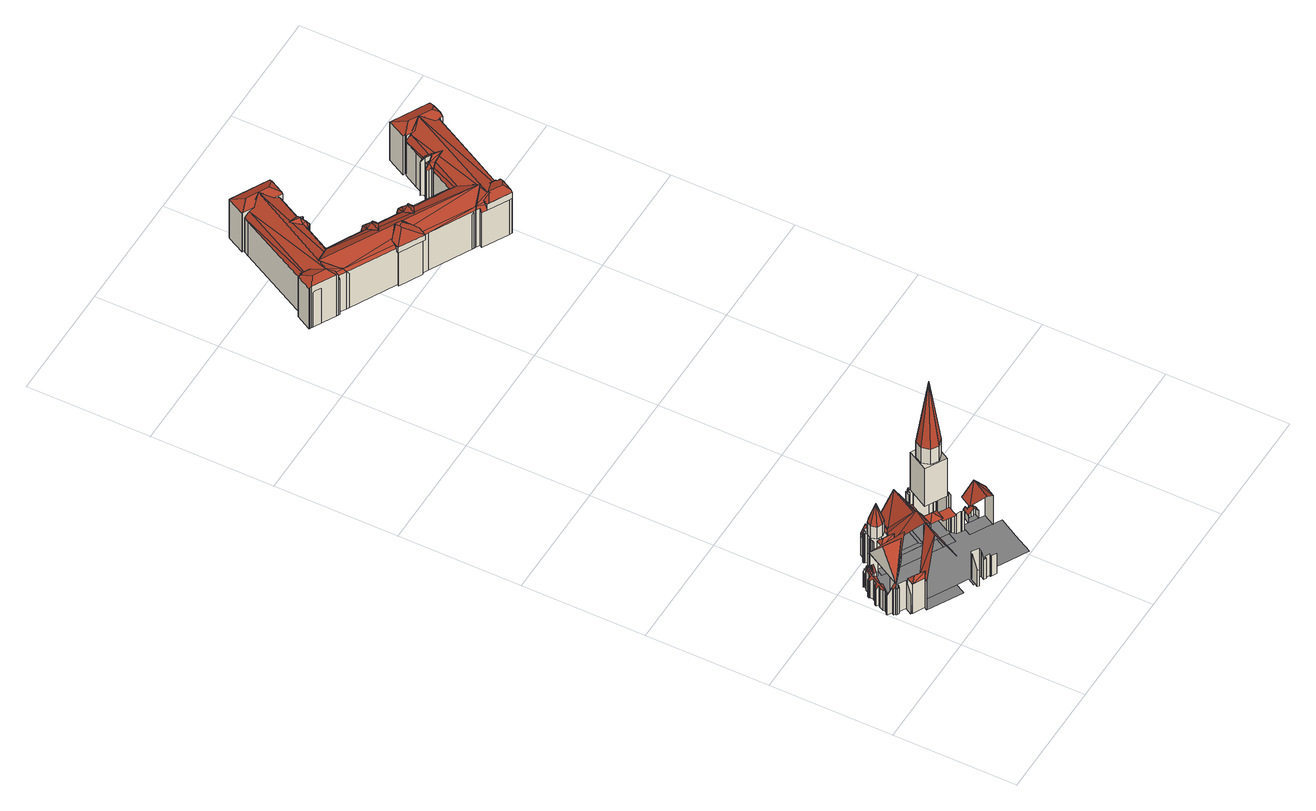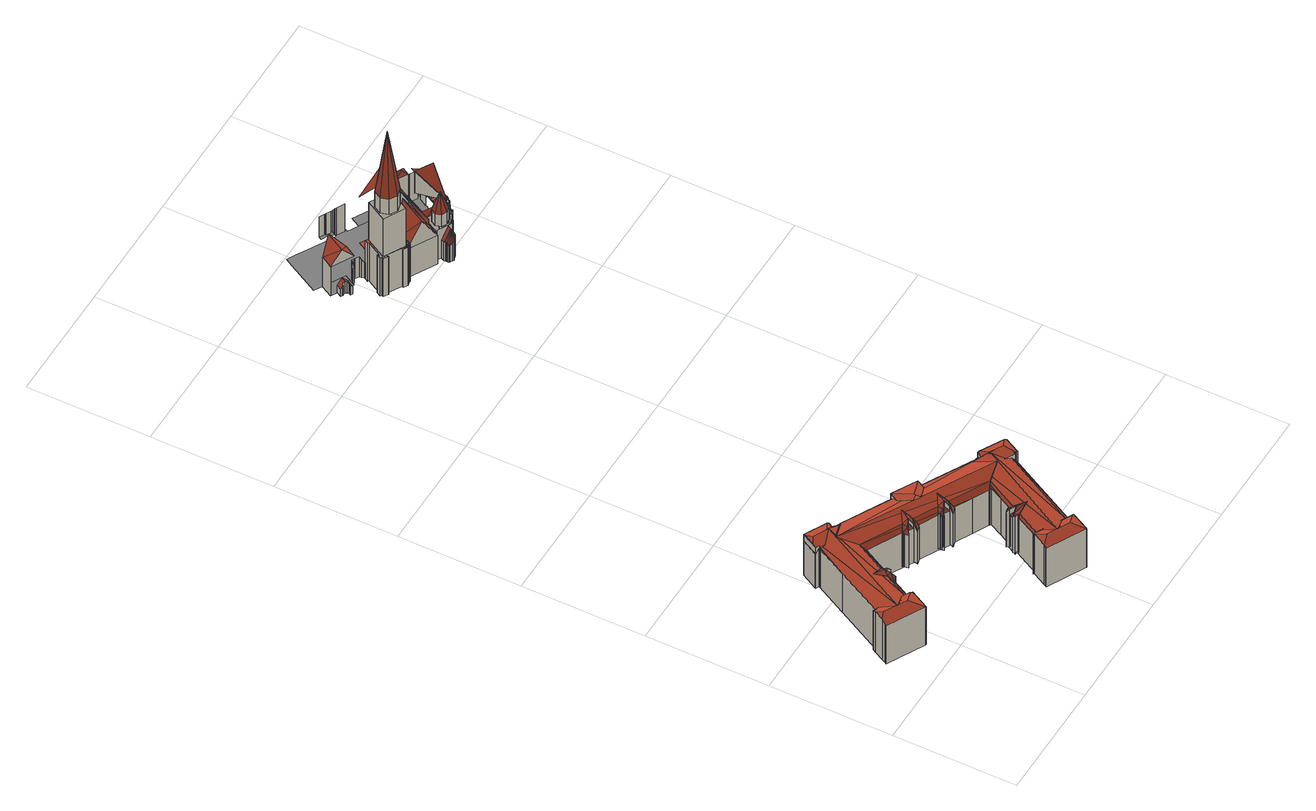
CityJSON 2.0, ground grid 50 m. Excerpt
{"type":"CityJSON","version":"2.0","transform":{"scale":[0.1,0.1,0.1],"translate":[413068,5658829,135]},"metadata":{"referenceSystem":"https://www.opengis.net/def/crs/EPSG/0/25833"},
"CityObjects":{
"building1":{"type":"Building","attributes":{"name":"St. Martin","Gemeindeschluessel":14612000,"QualitaetDacherkennung":100,"Geometrietyp2DReferenz":"3000","function":"31001_3041","roofType":"9999"},"children":["building1-1","building1-2","building1-3","building1-4","building1-5","building1-6","building1-7","building1-8","building1-9","building1-10","building1-11","building1-12","building1-13","building1-14","building1-15","building1-16","building1-17","building1-18","building1-19","building1-20","building1-21","building1-22","building1-23","building1-24","building1-25","building1-26"]},
"building1-1":{"type":"BuildingPart","attributes":{"Dachtyp_tdc":"tdcHipAndGableRoof","Dachneigung":49.84,"QualitaetDacherkennung":100,"Geometrietyp2DReferenz":"3000","measuredHeight":16.88,"roofType":"5000"},"parents":["building1"],"geometry":[{"type":"MultiSurface","lod":"2","boundaries":[[[0,1,2,3,4,5]],[[6,7,8,9]],[[7,0,5,8]],[[6,1,10]],[[0,7,11]],[[1,11,10]],[[11,1,0]],[[7,10,11]],[[10,7,6]],[[5,4,9,8]]],"semantics":{"surfaces":[{"type":"WallSurface"},{"type":"RoofSurface"},{"type":"GroundSurface"}],"values":[0,0,0,1,0,1,1,1,1,2]}}]},
"building1-2":{"type":"BuildingPart","attributes":{"Dachtyp_tdc":"tdcGableRoof","Dachneigung":34.55,"QualitaetDacherkennung":100,"Geometrietyp2DReferenz":"3000","measuredHeight":6.13,"roofType":"3100"},"parents":["building1"],"geometry":[{"type":"MultiSurface","lod":"2","boundaries":[[[12,13,14,15]],[[16,17,15,14]],[[18,19,20,21,22]]],"semantics":{"surfaces":[{"type":"RoofSurface"},{"type":"GroundSurface"}],"values":[0,0,1]}}]},
"building1-3":{"type":"BuildingPart","attributes":{"Dachtyp_tdc":"tdcFreeFormRoof","Dachneigung":51.55,"QualitaetDacherkennung":100,"Geometrietyp2DReferenz":"3000","measuredHeight":11.29,"roofType":"5000"},"parents":["building1"],"geometry":[{"type":"Solid","lod":"2","boundaries":[[[[23,24,25]],[[24,26,25]],[[27,23,26]],[[27,26,24]],[[27,24,23]],[[23,25,26]]]],"semantics":{"surfaces":[{"type":"WallSurface"},{"type":"RoofSurface"},{"type":"GroundSurface"}],"values":[[0,0,0,1,1,2]]}}]},
"building1-4":{"type":"BuildingPart","attributes":{"Dachtyp_tdc":"tdcLeanToRoof","Dachneigung":43.33,"QualitaetDacherkennung":100,"Geometrietyp2DReferenz":"3000","measuredHeight":6.63,"roofType":"2100"},"parents":["building1"],"geometry":[{"type":"MultiSurface","lod":"2","boundaries":[[[17,16,28,29]],[[30,31,21,20]]],"semantics":{"surfaces":[{"type":"RoofSurface"},{"type":"GroundSurface"}],"values":[0,1]}}]},
"building1-5":{"type":"BuildingPart","attributes":{"Dachtyp_tdc":"tdcTentRoof","Dachneigung":76.79,"QualitaetDacherkennung":100,"Geometrietyp2DReferenz":"3000","measuredHeight":4.2,"roofType":"4000"},"parents":["building1"],"geometry":[{"type":"MultiSurface","lod":"2","boundaries":[[[32,33,34,35]],[[33,36,37,34]],[[36,38,39,37]],[[38,40,41,39]],[[40,42,43,41]],[[44,45,46,47]],[[45,48,49,46]],[[48,50,51,49]],[[50,32,35,51]],[[33,32,52]],[[36,33,52]],[[38,36,52]],[[40,38,52]],[[42,40,52]],[[45,44,52]],[[48,45,52]],[[50,48,52]],[[32,50,52]]],"semantics":{"surfaces":[{"type":"WallSurface"},{"type":"RoofSurface"}],"values":[0,0,0,0,0,0,0,0,0,1,1,1,1,1,1,1,1,1]}}]},
"building1-6":{"type":"BuildingPart","attributes":{"Dachtyp_tdc":"tdcLeanToRoof","Dachneigung":0,"QualitaetDacherkennung":100,"Geometrietyp2DReferenz":"3000","measuredHeight":7.08,"roofType":"2100"},"parents":["building1"],"geometry":[{"type":"MultiSurface","lod":"2","boundaries":[[[53,54,55,56]],[[54,57,58,55]],[[57,59,60,58]],[[59,61,62,60]],[[63,64,65,66]],[[64,67,68,65]],[[67,69,70,68]],[[69,71,72,70]],[[71,73,74,72]],[[73,75,76,74]],[[75,77,78,76]],[[77,79,80,78]],[[79,53,56,80]],[[56,55,58,60,62,81,82,83,84,66,65,68,70,72,74,76,78,80]]],"semantics":{"surfaces":[{"type":"WallSurface"},{"type":"GroundSurface"}],"values":[0,0,0,0,0,0,0,0,0,0,0,0,0,1]}}]},
"building1-7":{"type":"BuildingPart","attributes":{"Dachtyp_tdc":"tdcHipAndGableRoof","Dachneigung":76.79,"QualitaetDacherkennung":100,"Geometrietyp2DReferenz":"3000","measuredHeight":4.2,"roofType":"5000"},"parents":["building1"],"geometry":[{"type":"MultiSurface","lod":"2","boundaries":[[[85,44,47,28]],[[42,86,87,43]],[[86,85,28,87]],[[85,86,88]],[[44,85,88,52]],[[86,42,52,88]]],"semantics":{"surfaces":[{"type":"WallSurface"},{"type":"RoofSurface"}],"values":[0,0,0,0,1,1]}}]},
"building1-8":{"type":"BuildingPart","attributes":{"Dachtyp_tdc":"tdcHipAndGableRoof","Dachneigung":63.6,"QualitaetDacherkennung":100,"Geometrietyp2DReferenz":"3000","measuredHeight":28.6,"roofType":"5000"},"parents":["building1"],"geometry":[{"type":"MultiSurface","lod":"2","boundaries":[[[89,7,90,91,92,93]],[[94,95,96]],[[7,94,96]],[[94,7,89]],[[97,98,99,92,91]]],"semantics":{"surfaces":[{"type":"WallSurface"},{"type":"RoofSurface"},{"type":"GroundSurface"}],"values":[0,1,1,1,2]}}]},
"building1-9":{"type":"BuildingPart","attributes":{"Dachtyp_tdc":"tdcHipAndGableRoof","Dachneigung":49.84,"QualitaetDacherkennung":100,"Geometrietyp2DReferenz":"3000","measuredHeight":16.74,"roofType":"5000"},"parents":["building1"],"geometry":[{"type":"MultiSurface","lod":"2","boundaries":[[[100,101,102,103,104]],[[101,105,106,102]],[[100,107,108]],[[105,101,109]],[[107,109,108]],[[109,107,105]],[[101,108,109]],[[108,101,100]],[[106,110,103,102]]],"semantics":{"surfaces":[{"type":"WallSurface"},{"type":"RoofSurface"},{"type":"GroundSurface"}],"values":[0,0,1,0,1,1,1,1,2]}}]},
"building1-10":{"type":"BuildingPart","attributes":{"Dachtyp_tdc":"tdcTentRoof","Dachneigung":72.78,"QualitaetDacherkennung":100,"Geometrietyp2DReferenz":"3000","measuredHeight":15.07,"roofType":"4000"},"parents":["building1"],"geometry":[{"type":"MultiSurface","lod":"2","boundaries":[[[111,112,113,114]],[[112,115,116,113]],[[115,117,118,116]],[[117,119,120,118]],[[119,121,122,120]],[[121,123,124,122]],[[123,125,126,124]],[[125,111,114,127,126]],[[112,111,128]],[[115,112,128]],[[117,115,128]],[[119,117,128]],[[121,119,128]],[[123,121,128]],[[125,123,128]],[[111,125,128]]],"semantics":{"surfaces":[{"type":"WallSurface"},{"type":"RoofSurface"}],"values":[0,0,0,0,0,0,0,0,1,1,1,1,1,1,1,1]}}]},
"building1-11":{"type":"BuildingPart","attributes":{"Dachtyp_tdc":"tdcLeanToRoof","Dachneigung":0,"QualitaetDacherkennung":100,"Geometrietyp2DReferenz":"3000","measuredHeight":14.94,"roofType":"2100"},"parents":["building1"],"geometry":[{"type":"MultiSurface","lod":"2","boundaries":[[[129,130,131,132,133,134]],[[130,135,136,131]],[[135,137,138,136]],[[137,139,140,138]],[[139,141,142,140]],[[141,143,144,142]],[[143,145,146,144]],[[147,148,149,150]],[[148,114,151,152,149]],[[151,153,154,152]],[[153,155,156,154]],[[155,157,158,156]],[[157,159,160,158]],[[159,161,162,160]],[[161,163,164,162]],[[163,165,166,164]],[[165,167,168,169,170,166]],[[132,131,136,138,140,142,144,146,150,149,152,154,156,158,160,162,164,166,170,171]],[[145,127,147,150,146]]],"semantics":{"surfaces":[{"type":"WallSurface"},{"type":"GroundSurface"}],"values":[0,0,0,0,0,0,0,0,0,0,0,0,0,0,0,0,0,1,0]}}]},
"building1-12":{"type":"BuildingPart","attributes":{"Dachtyp_tdc":"tdcHipAndGableRoof","Dachneigung":56.53,"QualitaetDacherkennung":100,"Geometrietyp2DReferenz":"3000","measuredHeight":28.42,"roofType":"5000"},"parents":["building1"],"geometry":[{"type":"MultiSurface","lod":"2","boundaries":[[[172,104,103,173,174]],[[175,176,177,178]],[[176,179,180,177]],[[179,181,182,180]],[[181,183,184,182]],[[183,185,186,184]],[[185,187,188,186]],[[187,189,190,188]],[[189,191,192,190]],[[193,194,195,196]],[[197,198,199,200]],[[201,202,203,204,205]],[[202,206,207,203]],[[206,208,209,207]],[[208,210,211,209]],[[210,212,213,211]],[[212,214,215,213]],[[214,216,217,215]],[[216,218,219,217]],[[218,220,221,219]],[[220,222,223,221]],[[222,224,225,223]],[[224,226,227,225]],[[226,228,229,227]],[[228,230,231,229]],[[230,232,233,231]],[[234,235,236,237]],[[235,134,133,236]],[[238,239,240,241]],[[239,242,243,240]],[[242,244,245,243]],[[244,246,247,245]],[[246,248,249,247]],[[248,250,251,249]],[[250,252,253,251]],[[252,254,255,253]],[[254,256,257,255]],[[256,258,259,257]],[[258,260,261,259]],[[260,262,263,261]],[[262,264,265,263]],[[264,266,267,265]],[[266,268,269,267]],[[268,270,271,269]],[[270,272,273,271]],[[272,274,275,273]],[[274,276,277,275]],[[276,278,279,277]],[[278,280,281,279]],[[280,282,283,281]],[[282,284,285,283]],[[284,286,287,285]],[[286,288,289,287]],[[288,290,291,289]],[[290,292,293,291]],[[292,294,295,293]],[[294,296,297,295]],[[296,298,299,297]],[[298,300,301,299]],[[300,302,303,301]],[[302,304,63,66,305,303]],[[306,307,308,309,310,311,312,313,314]],[[315,316,317,318,319,318,317,320]],[[321,322,323,324]],[[322,234,237,323]],[[23,325,326,327,328,329,330,316,315,307,306,331,332,333,334,335,304,302,300,298,296,294,292,290,288,286,284,282,280,278,276,274,272,270,268,266,264,262,260,258,256,254,252,250,336]],[[237,236,133,174,173,337,338,339,340,341,178,177,180,182,184,186,188,190,192,342,343,344,345,195,346,199,347,348,349,350,351,352,353,354,355,356,357,358,359,204,203,207,209,211,213,215,217,219,221,223,225,227,229,231,233,360,361,362,363,364,90,365,3,241,240,243,245,247,249,251,253,255,257,259,261,263,265,267,269,271,273,275,277,279,281,283,285,287,289,291,293,295,297,299,301,303,305,366,367,368,369,370,312,311,319,371,372,373,374,375,376,377,324,323]]],"semantics":{"surfaces":[{"type":"WallSurface"},{"type":"RoofSurface"},{"type":"GroundSurface"}],"values":[0,0,0,0,0,0,0,0,0,0,0,0,0,0,0,0,0,0,0,0,0,0,0,0,0,0,0,0,0,0,0,0,0,0,0,0,0,0,0,0,0,0,0,0,0,0,0,0,0,0,0,0,0,0,0,0,0,0,0,0,0,0,0,0,0,1,2]}}]},
"building1-13":{"type":"BuildingPart","attributes":{"Dachtyp_tdc":"tdcGableRoof","Dachneigung":63.67,"QualitaetDacherkennung":100,"Geometrietyp2DReferenz":"3000","measuredHeight":15.06,"roofType":"3100"},"parents":["building1"],"geometry":[{"type":"MultiSurface","lod":"2","boundaries":[[[378,379,380,381]],[[379,382,383,380]],[[382,384,385,383]],[[384,386,387,385]],[[388,389,390,391]],[[379,392,391,390,382]],[[378,392,379]],[[384,389,388,386]],[[382,390,389,384]],[[381,380,383,385,387,393]]],"semantics":{"surfaces":[{"type":"WallSurface"},{"type":"RoofSurface"},{"type":"GroundSurface"}],"values":[0,0,0,0,1,1,0,0,0,2]}}]},
"building1-14":{"type":"BuildingPart","attributes":{"Dachtyp_tdc":"tdcTentRoof","Dachneigung":75.73,"QualitaetDacherkennung":100,"Geometrietyp2DReferenz":"3000","measuredHeight":15.06,"roofType":"4000"},"parents":["building1"],"geometry":[{"type":"MultiSurface","lod":"2","boundaries":[[[388,394,395,387,386]],[[394,396,397,395]],[[396,398,399,397]],[[398,400,401,399]],[[400,402,403,401]],[[402,404,405,403]],[[404,406,407,405]],[[406,408,409,407]],[[408,410,411,409]],[[410,412,413,411]],[[412,392,378,381,413]],[[396,394,388,391]],[[398,396,391]],[[404,402,400,398,391]],[[406,404,391]],[[410,408,406,391]],[[391,392,412,410]],[[393,387,395,397,399,401,403,405,407,409,411,413,381]]],"semantics":{"surfaces":[{"type":"WallSurface"},{"type":"RoofSurface"},{"type":"GroundSurface"}],"values":[0,0,0,0,0,0,0,0,0,0,0,1,1,1,1,1,1,2]}}]},
"building1-15":{"type":"BuildingPart","attributes":{"Dachtyp_tdc":"tdcLeanToRoof","Dachneigung":0,"QualitaetDacherkennung":100,"Geometrietyp2DReferenz":"3000","measuredHeight":13.49,"roofType":"2100"},"parents":["building1"],"geometry":[{"type":"MultiSurface","lod":"2","boundaries":[[[168,414,415,169]],[[168,416,417,414]],[[415,418,419,169]]],"semantics":{"surfaces":[{"type":"WallSurface"},{"type":"RoofSurface"},{"type":"GroundSurface"}],"values":[0,1,2]}}]},
"building1-16":{"type":"BuildingPart","attributes":{"Dachtyp_tdc":"tdcHipAndGableRoof","Dachneigung":63.6,"QualitaetDacherkennung":100,"Geometrietyp2DReferenz":"3000","measuredHeight":28.35,"roofType":"5000"},"parents":["building1"],"geometry":[{"type":"MultiSurface","lod":"2","boundaries":[[[105,420,421,422,106]],[[423,424,425,426,427]],[[105,428,420]],[[428,105,96]],[[428,424,423]],[[424,428,96]],[[106,422,426,425]]],"semantics":{"surfaces":[{"type":"WallSurface"},{"type":"RoofSurface"},{"type":"GroundSurface"}],"values":[0,0,1,1,1,1,2]}}]},
"building1-17":{"type":"BuildingPart","attributes":{"Dachtyp_tdc":"tdcPyramidRoof","Dachneigung":63.6,"QualitaetDacherkennung":100,"Geometrietyp2DReferenz":"3000","measuredHeight":28.27,"roofType":"4000"},"parents":["building1"],"geometry":[{"type":"MultiSurface","lod":"2","boundaries":[[[423,429,428]],[[430,420,428]],[[418,431,427,421]]],"semantics":{"surfaces":[{"type":"RoofSurface"},{"type":"GroundSurface"}],"values":[0,0,1]}}]},
"building1-18":{"type":"BuildingPart","attributes":{"Dachtyp_tdc":"tdcGableRoof","Dachneigung":59.53,"QualitaetDacherkennung":100,"Geometrietyp2DReferenz":"3000","measuredHeight":25.54,"roofType":"3100"},"parents":["building1"],"geometry":[{"type":"MultiSurface","lod":"2","boundaries":[[[432,433,434,435,436]],[[433,432,437]],[[430,437,432]],[[437,430,438]],[[437,429,433]],[[429,437,438]],[[418,415,436,435,431]]],"semantics":{"surfaces":[{"type":"WallSurface"},{"type":"RoofSurface"},{"type":"GroundSurface"}],"values":[0,0,1,1,1,1,2]}}]},
"building1-19":{"type":"BuildingPart","attributes":{"Dachtyp_tdc":"tdcHipAndGableRoof","Dachneigung":44.56,"QualitaetDacherkennung":100,"Geometrietyp2DReferenz":"3000","measuredHeight":17.36,"roofType":"5000"},"parents":["building1"],"geometry":[{"type":"MultiSurface","lod":"2","boundaries":[[[424,439,440,441]],[[442,443,444]],[[439,424,445]],[[443,445,444]],[[445,443,439]],[[444,424,442]],[[424,444,445]],[[440,446,447,441]]],"semantics":{"surfaces":[{"type":"WallSurface"},{"type":"RoofSurface"},{"type":"GroundSurface"}],"values":[0,1,0,1,1,1,1,2]}}]},
"building1-20":{"type":"BuildingPart","attributes":{"Dachtyp_tdc":"tdcLeanToRoof","Dachneigung":0,"QualitaetDacherkennung":100,"Geometrietyp2DReferenz":"3000","measuredHeight":13.47,"roofType":"2100"},"parents":["building1"],"geometry":[{"type":"MultiSurface","lod":"2","boundaries":[[[434,448,449,450]],[[451,452,431,435]]],"semantics":{"surfaces":[{"type":"RoofSurface"},{"type":"GroundSurface"}],"values":[0,1]}}]},
"building1-21":{"type":"BuildingPart","attributes":{"Dachtyp_tdc":"tdcLeanToRoof","Dachneigung":0,"QualitaetDacherkennung":100,"Geometrietyp2DReferenz":"3000","measuredHeight":13.6,"roofType":"2100"},"parents":["building1"],"geometry":[{"type":"MultiSurface","lod":"2","boundaries":[[[453,454,455,456,457]],[[458,459,460,461]]],"semantics":{"surfaces":[{"type":"RoofSurface"},{"type":"GroundSurface"}],"values":[0,1]}}]},
"building1-22":{"type":"BuildingPart","attributes":{"Dachtyp_tdc":"tdcTentRoof","Dachneigung":82.17,"QualitaetDacherkennung":100,"Geometrietyp2DReferenz":"3000","measuredHeight":38.2,"roofType":"4000"},"parents":["building1"],"geometry":[{"type":"MultiSurface","lod":"2","boundaries":[[[462,463,464,465]],[[463,466,467,464]],[[466,468,469,467]],[[470,468,471]],[[472,470,471]],[[473,472,471]],[[474,473,471]],[[462,474,471]],[[463,462,471]],[[466,463,471]],[[468,466,471]],[[468,470,475,469]],[[470,472,476,475]],[[472,473,477,476]],[[473,474,478,477]],[[474,462,465,478]]],"semantics":{"surfaces":[{"type":"WallSurface"},{"type":"RoofSurface"}],"values":[0,0,0,1,1,1,1,1,1,1,1,0,0,0,0,0]}}]},
"building1-23":{"type":"BuildingPart","attributes":{"Dachtyp_tdc":"tdcLeanToRoof","Dachneigung":0,"QualitaetDacherkennung":100,"Geometrietyp2DReferenz":"3000","measuredHeight":19.32,"roofType":"2100"},"parents":["building1"],"geometry":[{"type":"MultiSurface","lod":"2","boundaries":[[[479,480,481,482]],[[480,483,484,481]],[[483,485,486,484]],[[485,479,482,486]]],"semantics":{"surfaces":[{"type":"WallSurface"}],"values":[0,0,0,0]}}]},
"building1-24":{"type":"BuildingPart","attributes":{"Dachtyp_tdc":"tdcLeanToRoof","Dachneigung":0,"QualitaetDacherkennung":100,"Geometrietyp2DReferenz":"3000","measuredHeight":19.41,"roofType":"2100"},"parents":["building1"],"geometry":[{"type":"MultiSurface","lod":"2","boundaries":[[[487,488,489,490]],[[488,491,492,489]],[[491,493,494,492]],[[493,495,175,178,496,494]],[[497,498,499,500,435,434]],[[498,501,502,499]],[[501,503,504,502]],[[503,505,506,504]],[[505,507,508,506]],[[507,509,510,508]],[[509,511,512,510]],[[511,513,514,512]],[[513,515,516,514]],[[515,517,518,516]],[[517,519,520,518]],[[519,521,522,520]],[[521,523,524,522]],[[523,525,526,524]],[[525,527,528,526]],[[527,529,530,528]],[[529,531,532,530]],[[531,533,534,532]],[[533,535,536,534]],[[535,487,490,536]],[[490,489,492,494,496,537,458,461,538,539,500,499,502,504,506,508,510,512,514,516,518,520,522,524,526,528,530,532,534,536]]],"semantics":{"surfaces":[{"type":"WallSurface"},{"type":"GroundSurface"}],"values":[0,0,0,0,0,0,0,0,0,0,0,0,0,0,0,0,0,0,0,0,0,0,0,0,1]}}]},
"building1-25":{"type":"BuildingPart","attributes":{"Dachtyp_tdc":"tdcGableRoof","Dachneigung":49.99,"QualitaetDacherkennung":100,"Geometrietyp2DReferenz":"3000","measuredHeight":20.84,"roofType":"3100"},"parents":["building1"],"geometry":[{"type":"MultiSurface","lod":"2","boundaries":[[[540,541,343,542,543]],[[540,544,545]],[[546,545,544]],[[545,546,547]],[[545,541,540]],[[541,545,547]],[[548,549,543,542]]],"semantics":{"surfaces":[{"type":"WallSurface"},{"type":"RoofSurface"},{"type":"GroundSurface"}],"values":[0,0,1,1,1,1,2]}}]},
"building1-26":{"type":"BuildingPart","attributes":{"Dachtyp_tdc":"tdcGableRoof","Dachneigung":50.16,"QualitaetDacherkennung":100,"Geometrietyp2DReferenz":"3000","measuredHeight":6.38,"roofType":"3100"},"parents":["building1"],"geometry":[{"type":"MultiSurface","lod":"2","boundaries":[[[550,551,552,553]],[[551,554,555,552]],[[556,557,558,559]],[[557,560,561,558]],[[560,562,563,561]],[[562,564,565,563]],[[564,566,567,565]],[[566,568,569,567]],[[568,570,571,569]],[[570,572,573,571]],[[572,574,575,573]],[[574,576,577,575]],[[576,578,579,577]],[[578,550,553,579]],[[574,572,570,568,566,564,562,560,557,556,580]],[[580,554,551,550,578,576,574]],[[553,552,555,581,559,558,561,563,565,567,569,571,573,575,577,579]]],"semantics":{"surfaces":[{"type":"WallSurface"},{"type":"RoofSurface"},{"type":"GroundSurface"}],"values":[0,0,0,0,0,0,0,0,0,0,0,0,0,0,1,1,2]}}]},
"building2":{"type":"Building","attributes":{"name":"Landesamt für Geobasisinformation Sachsen","Gemeindeschluessel":14612000,"QualitaetDacherkennung":100,"Geometrietyp2DReferenz":"3000","function":"31001_3010","roofType":"9999"},"children":["building2-1","building2-2","building2-3","building2-4","building2-5","building2-6","building2-7","building2-8","building2-9","building2-10","building2-11","building2-12"]},
"building2-1":{"type":"BuildingPart","attributes":{"Dachtyp_tdc":"tdcGambrelRoof","Dachneigung":39.27,"QualitaetDacherkennung":100,"Geometrietyp2DReferenz":"3000","measuredHeight":21.14,"roofType":"9999"},"parents":["building2"],"geometry":[{"type":"Solid","lod":"2","boundaries":[[[[582,583,584,585]],[[583,586,587,584]],[[586,588,589,587]],[[588,590,591,589]],[[590,592,593,591]],[[592,594,595,593]],[[594,596,597,595]],[[596,598,599,597]],[[598,600,601,599]],[[600,602,603,601]],[[602,604,605,603]],[[604,606,607,605]],[[606,608,609,607]],[[608,610,611,609]],[[610,582,585,611]],[[588,610,590]],[[586,583,582,610,588]],[[600,598,596,594]],[[604,602,600,594,606]],[[610,592,590]],[[592,610,608]],[[592,606,594]],[[606,592,608]],[[585,584,587,589,591,593,595,597,599,601,603,605,607,609,611]]]],"semantics":{"surfaces":[{"type":"WallSurface"},{"type":"RoofSurface"},{"type":"GroundSurface"}],"values":[[0,0,0,0,0,0,0,0,0,0,0,0,0,0,0,1,1,1,1,1,1,1,1,2]]}}]},
"building2-2":{"type":"BuildingPart","attributes":{"Dachtyp_tdc":"tdcHipRoof","Dachneigung":19.8,"QualitaetDacherkennung":100,"Geometrietyp2DReferenz":"3000","measuredHeight":22.35,"roofType":"3200"},"parents":["building2"],"geometry":[{"type":"Solid","lod":"2","boundaries":[[[[612,613,614,615]],[[613,616,617,614]],[[616,618,619,617]],[[618,620,621,619]],[[620,622,623,621]],[[622,624,625,623]],[[624,626,627,625]],[[626,628,629,627]],[[628,630,631,629]],[[630,632,633,631]],[[613,612,632,634]],[[626,624,622,620,618,616,635]],[[632,630,628,626,635,634]],[[616,613,634,635]],[[633,615,614,617,619,621,623,625,627,629,631]],[[632,612,615,633]]]],"semantics":{"surfaces":[{"type":"WallSurface"},{"type":"RoofSurface"},{"type":"GroundSurface"}],"values":[[0,0,0,0,0,0,0,0,0,0,1,1,1,1,2,0]]}}]},
"building2-3":{"type":"BuildingPart","attributes":{"Dachtyp_tdc":"tdcGambrelRoof","Dachneigung":39.27,"QualitaetDacherkennung":100,"Geometrietyp2DReferenz":"3000","measuredHeight":21.13,"roofType":"9999"},"parents":["building2"],"geometry":[{"type":"Solid","lod":"2","boundaries":[[[[636,637,638,639]],[[637,640,641,638]],[[640,642,643,641]],[[642,644,645,643]],[[644,646,647,645]],[[646,648,649,647]],[[648,650,651,649]],[[650,652,653,651]],[[652,654,655,653]],[[654,656,657,655]],[[656,658,659,657]],[[658,660,661,659]],[[660,662,663,661]],[[662,664,665,663]],[[664,636,639,665]],[[642,664,644]],[[640,637,636,664,642]],[[654,652,650,648]],[[658,656,654,648,660]],[[664,646,644]],[[646,660,648]],[[660,646,662]],[[639,638,641,643,645,647,649,651,653,655,657,659,661,663,665]],[[646,664,662]]]],"semantics":{"surfaces":[{"type":"WallSurface"},{"type":"RoofSurface"},{"type":"GroundSurface"}],"values":[[0,0,0,0,0,0,0,0,0,0,0,0,0,0,0,1,1,1,1,1,1,1,2,1]]}}]},
"building2-4":{"type":"BuildingPart","attributes":{"Dachtyp_tdc":"tdcGambrelRoof","Dachneigung":37.92,"QualitaetDacherkennung":100,"Geometrietyp2DReferenz":"3000","measuredHeight":20.84,"roofType":"9999"},"parents":["building2"],"geometry":[{"type":"Solid","lod":"2","boundaries":[[[[666,667,668,669]],[[667,670,671,668]],[[670,672,673,671]],[[672,674,675,673]],[[674,676,677,675]],[[676,678,679,677]],[[678,680,681,679]],[[680,682,683,681]],[[682,684,685,683]],[[684,686,687,685]],[[686,688,689,687]],[[688,690,691,689]],[[690,692,693,691]],[[694,666,669,695]],[[690,688,686,666]],[[694,696,692,690,666]],[[680,678,676,670,682]],[[676,674,672,670]],[[666,684,667]],[[684,666,686]],[[682,667,684]],[[667,682,670]],[[669,668,671,673,675,677,679,681,683,685,687,689,691,693,697,695]],[[692,696,697,693]],[[696,694,695,697]]]],"semantics":{"surfaces":[{"type":"WallSurface"},{"type":"RoofSurface"},{"type":"GroundSurface"}],"values":[[0,0,0,0,0,0,0,0,0,0,0,0,0,0,1,1,1,1,1,1,1,1,2,0,0]]}}]},
"building2-5":{"type":"BuildingPart","attributes":{"Dachtyp_tdc":"tdcGambrelRoof","Dachneigung":37.93,"QualitaetDacherkennung":100,"Geometrietyp2DReferenz":"3000","measuredHeight":20.9,"roofType":"9999"},"parents":["building2"],"geometry":[{"type":"Solid","lod":"2","boundaries":[[[[698,699,700,701]],[[699,702,703,700]],[[702,704,705,703]],[[704,706,707,705]],[[706,708,709,707]],[[708,710,711,709]],[[710,712,713,711]],[[712,714,715,713]],[[714,716,717,715]],[[716,718,719,717]],[[718,720,721,719]],[[720,722,723,721]],[[722,724,725,723]],[[724,698,701,725]],[[724,722,698]],[[722,720,718,716,714,698]],[[706,704,702]],[[708,706,702,710]],[[698,712,699]],[[712,698,714]],[[710,699,712]],[[699,710,702]],[[701,700,703,705,707,709,711,713,715,717,719,721,723,725]]]],"semantics":{"surfaces":[{"type":"WallSurface"},{"type":"RoofSurface"},{"type":"GroundSurface"}],"values":[[0,0,0,0,0,0,0,0,0,0,0,0,0,0,1,1,1,1,1,1,1,1,2]]}}]},
"building2-6":{"type":"BuildingPart","attributes":{"Dachtyp_tdc":"tdcGambrelHipGambrelRoof","Dachneigung":20.12,"QualitaetDacherkennung":100,"Geometrietyp2DReferenz":"3000","measuredHeight":22.38,"roofType":"9999"},"parents":["building2"],"geometry":[{"type":"Solid","lod":"2","boundaries":[[[[726,727,728,729]],[[730,731,732,733,734,735,736,727,726,737]],[[732,738,739,740,741,733]],[[742,743,744,745,730,737]],[[746,747,742,737,748]],[[749,750,746,748]],[[751,748,752]],[[753,754,755,756,749,748,751]],[[757,737,726]],[[737,757,634]],[[748,737,634]],[[752,634,757]],[[634,752,748]],[[728,758,759,760,761,762,763,764,765,766,767,768,769,770,771,772,773,774,775,776,777,629,778,779,780,781,729]],[[727,736,758,728]],[[736,735,759,758]],[[735,734,760,759]],[[734,733,761,760]],[[733,741,762,761]],[[741,740,763,762]],[[740,739,764,763]],[[739,738,764]],[[738,732,765,764]],[[732,731,766,765]],[[731,730,767,766]],[[730,745,768,767]],[[745,744,769,768]],[[744,743,770,769]],[[743,742,771,770]],[[742,747,772,771]],[[747,746,773,772]],[[746,750,774,773]],[[750,749,775,774]],[[749,756,776,775]],[[756,755,777,776]],[[755,754,629,777]],[[754,753,778,629]],[[753,751,779,778]],[[751,752,780,779]],[[752,757,781,780]],[[757,726,729,781]]]],"semantics":{"surfaces":[{"type":"WallSurface"},{"type":"RoofSurface"},{"type":"GroundSurface"}],"values":[[0,1,1,1,1,1,1,1,1,1,1,1,1,2,0,0,0,0,0,0,0,0,0,0,0,0,0,0,0,0,0,0,0,0,0,0,0,0,0,0,0]]}}]},
"building2-7":{"type":"BuildingPart","attributes":{"Dachtyp_tdc":"tdcGambrelHipGambrelRoof","Dachneigung":20.6,"QualitaetDacherkennung":100,"Geometrietyp2DReferenz":"3000","measuredHeight":22.37,"roofType":"9999"},"parents":["building2"],"geometry":[{"type":"MultiSurface","lod":"2","boundaries":[[[782,783,784,785]],[[783,786,787,784]],[[786,788,789,787]],[[788,790,791,789]],[[790,792,793,791]],[[792,794,795,793]],[[794,796,797,795]],[[796,798,799,797]],[[798,800,801,799]],[[800,802,803,801]],[[802,804,805,803]],[[804,806,807,805]],[[806,808,809,807]],[[808,810,811,809]],[[810,812,811]],[[812,813,814,811]],[[813,815,816,814]],[[815,817,818,816]],[[817,819,820,821,818]],[[822,823,824,825,826]],[[823,827,828,824]],[[827,782,785,828]],[[786,783,782,829]],[[794,792,790,788,786,829]],[[796,794,829,830]],[[802,800,798,796,830]],[[819,830,822]],[[817,815,813,812,810,808,806,804,802,830,819]],[[782,827,823,829]],[[829,823,831]],[[830,829,831]],[[822,831,823]],[[831,822,830]],[[785,784,787,789,791,793,795,797,799,801,803,805,807,809,811,814,816,818,821,825,824,828]]],"semantics":{"surfaces":[{"type":"WallSurface"},{"type":"RoofSurface"},{"type":"GroundSurface"}],"values":[0,0,0,0,0,0,0,0,0,0,0,0,0,0,0,0,0,0,0,0,0,0,1,1,1,1,1,1,1,1,1,1,1,2]}}]},
"building2-8":{"type":"BuildingPart","attributes":{"Dachtyp_tdc":"tdcHipRoof","Dachneigung":22,"QualitaetDacherkennung":100,"Geometrietyp2DReferenz":"3000","measuredHeight":21.59,"roofType":"3200"},"parents":["building2"],"geometry":[{"type":"MultiSurface","lod":"2","boundaries":[[[832,833,834,835,836,837,826,820,838,839,840,841,842,843,844,845,846,847]],[[848,849,850,851,852,853]],[[848,854,833,832]],[[854,855,834,833]],[[855,856,835,834]],[[856,857,836,835]],[[857,858,837,836]],[[859,860,838,820,819]],[[860,861,839,838]],[[861,862,840,839]],[[862,863,841,840]],[[863,864,842,841]],[[864,865,843,842]],[[865,866,844,843]],[[866,851,845,844]],[[851,850,846,845]],[[850,849,847,846]],[[849,848,832,847]],[[851,866,865,864,863,852]],[[854,848,853]],[[863,862,861,860,859,858,857,856,855,854,853,852]]],"semantics":{"surfaces":[{"type":"GroundSurface"},{"type":"RoofSurface"},{"type":"WallSurface"}],"values":[0,1,2,2,2,2,2,2,2,2,2,2,2,2,2,2,2,2,1,1,1]}}]},
"building2-9":{"type":"BuildingPart","attributes":{"Dachtyp_tdc":"tdcHipAndHippedGRoof","Dachneigung":16.42,"QualitaetDacherkennung":100,"Geometrietyp2DReferenz":"3000","measuredHeight":4.61,"roofType":"9999"},"parents":["building2"],"geometry":[{"type":"Solid","lod":"2","boundaries":[[[[867,868,869]],[[870,871,872]],[[873,867,869,872,871]],[[868,874,870,872,869]],[[875,876,877,878]],[[867,873,876,875]],[[873,874,877,876]],[[874,868,878,877]],[[868,867,875,878]],[[874,873,871,870]]]],"semantics":{"surfaces":[{"type":"RoofSurface"},{"type":"GroundSurface"},{"type":"WallSurface"}],"values":[[0,0,0,0,1,2,2,2,2,2]]}}]},
"building2-10":{"type":"BuildingPart","attributes":{"Dachtyp_tdc":"tdcHipRoof","Dachneigung":19.8,"QualitaetDacherkennung":100,"Geometrietyp2DReferenz":"3000","measuredHeight":22.36,"roofType":"3200"},"parents":["building2"],"geometry":[{"type":"Solid","lod":"2","boundaries":[[[[879,880,784,881]],[[880,882,789,784]],[[882,883,793,789]],[[883,884,885,793]],[[884,886,887,885]],[[886,879,881,887]],[[888,889,890]],[[884,891,892,886]],[[886,892,890,889,893,894,879]],[[891,895,888,890,892]],[[882,893,889,888,895,883]],[[883,895,891,884]],[[879,894,880]],[[880,894,893,882]],[[881,784,789,793,885,887]]]],"semantics":{"surfaces":[{"type":"WallSurface"},{"type":"RoofSurface"},{"type":"GroundSurface"}],"values":[[0,0,0,0,0,0,1,1,1,1,0,0,0,0,2]]}}]},
"building2-11":{"type":"BuildingPart","attributes":{"Dachtyp_tdc":"tdcHipRoof","Dachneigung":22,"QualitaetDacherkennung":100,"Geometrietyp2DReferenz":"3000","measuredHeight":21.55,"roofType":"3200"},"parents":["building2"],"geometry":[{"type":"Solid","lod":"2","boundaries":[[[[896,897,898,899]],[[897,900,901,898]],[[900,902,903,901]],[[902,904,905,903]],[[904,906,907,905]],[[906,908,909,907]],[[908,910,911,909]],[[904,902,912]],[[913,914,910,908,915]],[[902,900,897,896,916,913,915,912]],[[908,906,904,912,915]],[[911,917,918,919,899,898,901,903,905,907,909]],[[910,914,917,911]],[[914,913,918,917]],[[913,916,919,918]],[[916,896,899,919]]]],"semantics":{"surfaces":[{"type":"WallSurface"},{"type":"RoofSurface"},{"type":"GroundSurface"}],"values":[[0,0,0,0,0,0,0,1,1,1,1,2,0,0,0,0]]}}]},
"building2-12":{"type":"BuildingPart","attributes":{"Dachtyp_tdc":"tdcGambrelRoof","Dachneigung":20.58,"QualitaetDacherkennung":100,"Geometrietyp2DReferenz":"3000","measuredHeight":22.38,"roofType":"9999"},"parents":["building2"],"geometry":[{"type":"Solid","lod":"2","boundaries":[[[[920,921,922,923]],[[921,924,925,922]],[[924,742,771,925]],[[742,737,926,771]],[[737,927,928,926]],[[929,930,931,932]],[[930,933,934,931]],[[933,935,936,934]],[[935,937,938,936]],[[937,939,940,938]],[[939,941,942,940]],[[941,943,944,942]],[[943,945,946,944]],[[945,947,948,946]],[[947,949,809,948]],[[949,950,951,809]],[[950,952,953,951]],[[952,954,955,953]],[[954,956,957,955]],[[956,958,959,957]],[[958,960,961,959]],[[960,962,961]],[[962,963,964,961]],[[963,920,923,964]],[[927,965,966,928]],[[965,929,932,966]],[[949,947,945,943,941,939,937,935,933,930,950]],[[930,929,965,950]],[[958,956,954]],[[921,920,963,962]],[[962,960,958,954,737,742,924,921]],[[965,952,950]],[[952,965,927]],[[952,737,954]],[[737,952,927]],[[932,931,934,936,938,940,942,944,946,948,809,951,953,955,957,959,961,964,923,922,925,771,926,928,966]]]],"semantics":{"surfaces":[{"type":"WallSurface"},{"type":"RoofSurface"},{"type":"GroundSurface"}],"values":[[0,0,0,0,0,0,0,0,0,0,0,0,0,0,0,0,0,0,0,0,0,0,0,0,0,0,1,1,1,1,1,1,1,1,1,2]]}}]}
},
"vertices":[
[97,200,152],[52,224,152],[52,224,102],[52,224,3],[52,224,2],[97,200,2],[68,253,152],[113,228,152],[113,228,2],[68,253,2],[75,231,171],[114,208,171],
[34,350,56],[59,336,56],[69,354,71],[44,368,71],[79,373,56],[54,387,56],[59,336,9],[34,350,9],[54,387,9],[79,373,9],[69,354,9],
[112,433,152],[135,317,265],[135,317,152],[26,276,152],[69,354,265],
[89,391,75],[64,404,75],[64,404,9],[89,391,9],
[73,420,92],[76,426,92],[76,426,75],[73,420,75],[82,430,92],[82,430,75],[89,433,92],[89,433,75],[96,433,92],[96,433,75],[98,432,92],[98,432,75],[79,397,92],[76,399,92],[76,399,75],[79,397,75],[73,405,92],[73,405,75],[72,413,92],[72,413,75],[94,412,117],
[98,445,75],[110,442,75],[110,442,4],[98,445,4],[111,445,75],[111,445,4],[117,443,75],[117,443,4],[118,443,75],[118,443,4],[75,424,75],[80,433,75],[80,433,4],[75,424,4],[80,434,75],[80,434,4],[79,438,75],[79,438,4],[83,440,75],[83,440,4],[84,441,75],[84,441,4],[84,442,75],[84,442,4],[85,443,75],[85,443,4],[97,440,75],[97,440,4],[112,433,4],[109,427,4],[89,391,4],[64,404,4],
[89,391,92],[109,427,92],[109,427,75],[99,409,117],
[91,188,152],[113,228,3],[113,228,1],[91,188,1],[91,188,5],[190,211,287],[248,154,152],[226,269,287],[248,154,1],[233,126,1],[226,114,1],
[175,436,152],[219,412,152],[219,412,4],[175,436,4],[175,436,102],[203,383,152],[203,383,4],[159,408,152],[181,414,171],[221,392,171],[159,408,4],
[189,483,212],[211,490,212],[211,490,152],[189,483,152],[232,479,212],[232,479,152],[239,457,212],[239,457,152],[228,437,212],[228,437,152],[206,430,212],[206,430,152],[185,440,212],[185,440,152],[178,463,212],[178,463,152],[179,465,152],[209,460,302],
[164,443,152],[170,452,152],[170,452,2],[164,443,2],[164,443,3],[164,443,101],[165,456,152],[165,456,2],[164,456,152],[164,456,2],[166,461,152],[166,461,2],[169,465,152],[169,465,2],[170,465,152],[170,465,2],[171,464,152],[171,464,2],[180,465,152],[190,483,152],[190,483,2],[180,465,2],[186,490,152],[186,490,2],[185,492,152],[185,492,2],[184,493,152],[184,493,2],[184,496,152],[184,496,2],[188,500,152],[188,500,2],[189,499,152],[189,499,2],[195,495,152],[195,495,2],[201,505,152],[201,505,2],[258,474,152],[258,474,140],[258,474,5],[258,474,2],[223,411,2],
[175,437,101],[175,436,3],[175,437,3],[460,295,81],[460,294,82],[460,294,3],[460,295,3],[463,284,94],[463,284,3],[465,274,106],[465,274,3],[479,265,108],[479,265,3],[483,263,107],[483,263,3],[491,258,108],[491,258,3],[500,273,81],[500,273,3],[504,271,81],[504,271,3],[531,38,204],[531,38,61],[531,38,3],[531,38,123],[514,8,152],[514,8,50],[514,8,3],[514,8,58],[364,57,107],[346,67,108],[346,67,3],[364,57,3],[364,57,50],[343,68,107],[343,68,3],[342,68,106],[342,68,3],[341,70,107],[341,70,3],[343,74,114],[343,74,3],[326,82,113],[326,82,3],[325,78,107],[325,78,3],[316,82,106],[316,82,3],[324,96,130],[324,96,3],[325,100,136],[325,100,3],[323,103,138],[323,103,3],[325,106,144],[325,106,3],[297,122,145],[297,122,3],[277,87,84],[277,87,3],[282,82,82],[282,82,3],[122,435,142],[150,419,143],[150,419,3],[122,435,3],[45,228,102],[60,255,149],[60,255,3],[45,228,3],[32,271,149],[32,271,3],[27,264,137],[27,264,3],[21,267,136],[21,267,3],[16,270,136],[16,270,3],[19,274,144],[19,274,3],[19,275,144],[19,275,3],[12,279,131],[12,279,3],[14,283,131],[14,283,3],[17,288,131],[17,288,3],[1,298,102],[1,298,3],[2,301,102],[2,301,3],[4,304,102],[4,304,3],[8,304,108],[8,304,3],[15,317,108],[15,317,3],[14,322,102],[14,322,3],[22,338,101],[22,338,3],[28,348,102],[28,348,3],[19,354,86],[19,354,3],[24,363,86],[24,363,3],[26,361,91],[26,361,3],[37,365,102],[37,365,3],[41,373,102],[41,373,3],[46,380,102],[46,380,3],[45,393,92],[45,393,3],[42,394,88],[42,394,3],[47,402,88],[47,402,3],[55,397,102],[55,397,3],[58,402,103],[58,402,3],[60,405,103],[60,405,3],[69,422,103],[69,422,3],[73,422,108],[73,422,3],[75,424,108],[75,424,3],[31,284,152],[47,313,152],[47,313,92],[47,313,75],[47,313,4],[47,313,3],[31,284,3],[31,284,4],[31,284,75],[50,320,152],[50,320,151],[50,320,75],[50,320,4],[50,320,3],[50,320,92],[118,443,135],[123,441,133],[123,441,3],[118,443,3],[109,427,152],[89,391,152],[79,373,152],[69,354,152],[56,330,152],[51,321,151],[5,298,109],[25,335,108],[34,350,109],[54,387,108],[64,404,109],[149,311,287],[159,408,3],[203,383,3],[431,258,3],[453,297,3],[454,298,3],[481,230,3],[568,183,3],[600,165,3],[557,86,3],[523,24,3],[499,16,3],[481,26,3],[438,49,3],[395,73,3],[378,83,3],[361,92,3],[331,108,3],[330,106,3],[329,100,3],[330,94,3],[333,89,3],[337,85,3],[371,69,3],[276,86,3],[283,98,3],[276,102,3],[292,130,3],[248,154,3],[68,253,3],[64,404,3],[54,387,3],[34,350,3],[25,335,3],[5,298,3],[51,321,3],[56,330,3],[69,354,3],[79,373,3],[89,391,3],[109,427,3],[112,433,3],
[249,502,97],[249,496,97],[249,496,1],[249,502,1],[242,483,97],[242,483,1],[201,505,97],[201,505,1],[211,522,97],[211,522,1],[211,522,114],[201,505,113],[218,496,152],[227,513,152],[249,502,103],[227,513,1],
[212,523,113],[212,523,1],[218,524,111],[218,524,1],[225,526,103],[225,526,1],[228,527,97],[228,527,1],[231,528,90],[231,528,1],[235,525,93],[235,525,1],[245,520,84],[245,520,1],[248,517,78],[248,517,1],[248,511,95],[248,511,1],[248,508,97],[248,508,1],
[268,470,140],[268,470,5],[231,426,140],[247,433,140],[247,433,5],[231,426,5],
[225,423,152],[225,423,5],[225,423,4],[361,349,152],[339,309,152],[339,309,4],[361,349,4],[361,349,5],[261,326,287],
[358,371,152],[247,433,152],[358,371,5],
[277,487,152],[388,426,152],[388,426,140],[388,426,5],[277,487,5],[333,456,261],[268,342,261],
[359,348,152],[359,348,3],[339,309,3],[385,284,152],[406,323,152],[370,321,177],[338,337,177],[406,323,3],[385,284,3],
[358,371,140],[360,350,140],[399,420,140],[399,420,5],[360,350,5],
[406,323,138],[385,284,138],[431,258,138],[436,266,138],[453,297,138],[453,297,2],[431,258,2],[385,284,2],[406,323,2],
[437,414,468],[467,397,468],[467,397,390],[437,414,390],[476,364,468],[476,364,390],[459,333,468],[459,333,390],[426,324,468],[432,369,772],[396,341,468],[387,375,468],[404,405,468],[426,324,390],[396,341,390],[387,375,390],[404,405,390],
[413,434,390],[497,388,390],[497,388,197],[413,434,197],[450,304,390],[450,304,197],[367,350,390],[367,350,197],
[495,369,197],[466,317,197],[466,317,2],[495,369,2],[463,313,197],[463,313,2],[468,310,197],[468,310,2],[460,295,197],[460,295,2],[388,426,197],[397,442,197],[397,442,2],[388,426,2],[399,442,197],[399,442,2],[394,433,197],[394,433,2],[400,429,197],[400,429,2],[408,443,197],[408,443,2],[410,441,197],[410,441,2],[413,440,197],[413,440,2],[416,444,197],[416,444,2],[433,435,197],[433,435,2],[431,430,197],[431,430,2],[430,429,197],[430,429,2],[484,397,197],[484,397,2],[486,400,197],[486,400,2],[488,405,197],[488,405,2],[507,394,197],[507,394,2],[504,390,197],[504,390,2],[503,387,197],[503,387,2],[510,383,197],[510,383,2],[500,366,197],[500,366,2],[454,298,2],[359,348,2],[399,420,2],
[593,229,152],[568,183,152],[568,183,2],[593,229,2],[507,277,152],[550,253,211],[481,230,152],[505,173,211],[481,230,2],[507,277,2],
[575,266,48],[580,263,41],[580,263,3],[575,266,3],[569,243,41],[569,243,3],[531,263,41],[543,283,41],[543,283,3],[531,263,3],[548,293,41],[548,293,3],[555,289,51],[555,289,3],[554,286,52],[554,286,3],[550,279,52],[550,279,3],[549,278,52],[549,278,3],[555,275,60],[555,275,3],[554,272,60],[554,272,3],[559,269,67],[559,269,3],[568,265,55],[568,265,3],[570,268,55],[570,268,3],[550,253,67],[550,253,3],
[581,2742,190],[582,2741,190],[582,2741,17],[581,2742,17],[585,2746,186],[585,2746,17],[608,2753,186],[608,2753,17],[602,2734,210],[602,2734,17],[604,2713,229],[604,2713,17],[625,2722,210],[625,2722,17],[639,2733,189],[639,2733,17],[641,2725,188],[641,2725,17],[637,2716,197],[637,2716,17],[636,2714,198],[636,2714,17],[643,2710,189],[643,2710,17],[622,2698,210],[622,2698,17],[581,2673,229],[581,2673,17],[582,2719,210],[582,2719,17],
[332,2698,218],[326,2701,222],[326,2701,10],[332,2698,10],[234,2751,222],[234,2751,10],[228,2754,218],[228,2754,10],[224,2756,216],[224,2756,10],[257,2819,215],[257,2819,10],[261,2817,218],[261,2817,10],[265,2815,220],[265,2815,10],[270,2813,220],[270,2813,10],[273,2819,218],[273,2819,10],[368,2768,218],[368,2768,10],[322,2742,234],[270,2770,234],
[716,2672,189],[718,2671,191],[718,2671,17],[716,2672,17],[721,2677,186],[721,2677,17],[742,2683,186],[742,2683,17],[737,2664,210],[737,2664,17],[738,2643,229],[738,2643,17],[760,2652,210],[760,2652,17],[775,2665,186],[775,2665,17],[778,2649,186],[778,2649,17],[776,2643,191],[776,2643,17],[775,2642,192],[775,2642,17],[778,2640,188],[778,2640,17],[756,2628,210],[756,2628,17],[715,2603,229],[715,2603,17],[716,2649,210],[716,2649,17],
[971,2684,210],[993,2685,227],[993,2685,19],[971,2684,19],[984,2707,210],[984,2707,19],[972,2721,188],[972,2721,19],[981,2724,187],[981,2724,19],[990,2719,196],[990,2719,19],[991,2719,196],[991,2719,19],[995,2728,187],[995,2728,19],[1003,2705,210],[1003,2705,19],[1032,2663,227],[1032,2663,19],[983,2666,210],[983,2666,19],[961,2663,188],[961,2663,19],[965,2671,196],[965,2671,19],[956,2676,186],[956,2676,19],[952,2689,187],[952,2689,19],[954,2684,186],[954,2684,19],
[524,2951,210],[502,2949,227],[502,2949,18],[524,2951,18],[512,2928,210],[512,2928,18],[520,2917,194],[520,2917,18],[503,2911,192],[503,2911,18],[498,2914,194],[498,2914,18],[492,2930,210],[492,2930,18],[463,2971,227],[463,2971,18],[513,2968,210],[513,2968,18],[522,2970,200],[522,2970,18],[519,2964,207],[519,2964,18],[528,2959,201],[528,2959,18],[528,2958,201],[528,2958,18],[531,2949,201],[531,2949,18],
[566,3069,210],[581,3061,187],[581,3061,10],[566,3069,10],[470,2869,199],[494,2916,199],[497,2914,196],[524,2961,193],[519,2964,200],[571,3063,201],[580,3059,187],[371,2700,210],[503,2911,187],[503,2911,186],[528,2958,186],[528,2959,187],[373,2687,199],[382,2682,186],[450,2810,186],[442,2814,198],[339,2699,194],[342,2704,199],[262,2759,210],[238,2748,190],[337,2695,190],[439,3136,186],[456,3127,210],[429,3116,186],[270,2813,188],[268,2813,186],[235,2750,186],[532,3131,234],[580,3059,10],[571,3063,10],[519,2964,10],[524,2961,10],[528,2959,10],[528,2958,10],[503,2911,10],[497,2914,10],[494,2916,10],[470,2869,10],[442,2814,10],[450,2810,10],[382,2682,10],[373,2687,10],[342,2704,10],[339,2699,10],[337,2695,10],[238,2748,10],[235,2750,10],[268,2813,10],[429,3116,10],[439,3136,10],[456,3127,10],[532,3131,10],
[1069,2558,210],[1000,2427,207],[1000,2427,10],[1069,2558,10],[1001,2427,207],[1001,2427,10],[1014,2420,186],[1014,2420,10],[1013,2418,186],[1013,2418,10],[978,2352,187],[978,2352,10],[977,2352,188],[977,2352,10],[968,2357,188],[968,2357,10],[864,2412,189],[864,2412,10],[870,2423,200],[870,2423,10],[852,2433,201],[852,2433,10],[841,2438,186],[841,2438,10],[911,2571,186],[911,2571,10],[913,2570,189],[913,2570,10],[965,2671,187],[965,2671,10],[965,2671,186],[990,2719,186],[990,2719,10],[991,2719,187],[991,2719,10],[1010,2757,186],[1010,2757,10],[1041,2815,186],[1041,2815,18],[1041,2815,10],[1058,2806,210],[1131,2814,234],[1131,2814,10],[1058,2806,10],[1058,2806,18],[1170,2751,211],[1170,2751,10],[973,2379,210],[863,2438,210],[923,2421,234],
[1208,2797,18],[1190,2761,18],[1182,2745,18],[1171,2751,18],[1170,2750,18],[1170,2749,18],[1040,2815,18],[1041,2817,18],[1042,2818,18],[1041,2819,18],[1040,2819,18],[1032,2823,18],[1071,2899,18],[1073,2898,18],[1221,2820,18],[1217,2814,18],[1208,2797,226],[1217,2814,218],[1221,2820,215],[1073,2898,215],[1092,2835,234],[1181,2788,234],[1190,2761,226],[1182,2745,219],[1171,2751,219],[1170,2750,218],[1170,2749,218],[1041,2815,217],[1040,2815,217],[1041,2817,218],[1042,2818,218],[1041,2819,218],[1040,2819,218],[1032,2823,215],[1071,2899,214],
[552,2578,216],[652,2524,216],[629,2606,234],[658,2620,234],[630,2635,234],[632,2613,234],[570,2612,216],[671,2558,216],[552,2578,188],[570,2612,188],[671,2558,188],[652,2524,188],
[1003,2432,218],[1000,2427,218],[1003,2432,10],[1014,2420,218],[978,2352,218],[885,2401,218],[885,2401,10],[924,2474,218],[924,2474,10],[984,2363,225],[1008,2408,225],[981,2393,234],[889,2399,220],[929,2421,234],[1014,2420,220],[1000,2427,220],[978,2352,220],
[470,3213,216],[620,3135,216],[620,3135,18],[470,3213,18],[618,3131,218],[618,3131,18],[613,3122,222],[613,3122,18],[586,3069,222],[586,3069,18],[581,3061,218],[581,3061,18],[431,3140,218],[431,3140,18],[430,3141,217],[430,3141,18],[573,3110,234],[467,3212,217],[466,3211,217],[484,3156,234],[468,3214,216],[466,3211,18],[467,3212,18],[468,3214,18],
[559,2580,193],[560,2582,195],[560,2582,10],[559,2580,10],[563,2586,200],[563,2586,10],[371,2700,10],[345,2787,234],[345,2787,10],[447,2811,190],[512,2778,190],[512,2778,10],[447,2811,10],[582,2741,189],[582,2741,10],[584,2744,186],[584,2744,10],[637,2716,186],[637,2716,10],[636,2714,189],[636,2714,10],[718,2671,189],[718,2671,10],[719,2673,186],[719,2673,10],[776,2643,186],[776,2643,10],[775,2642,189],[775,2642,10],[913,2570,188],[923,2542,210],[923,2542,10],[946,2464,234],[946,2464,10],[865,2435,210],[865,2435,10],[854,2431,202],[854,2431,10],[678,2525,201],[678,2525,10],[652,2538,201],[652,2538,10],[652,2538,200],[649,2532,194],[649,2532,10],[425,2801,210],[425,2801,10]
]}
